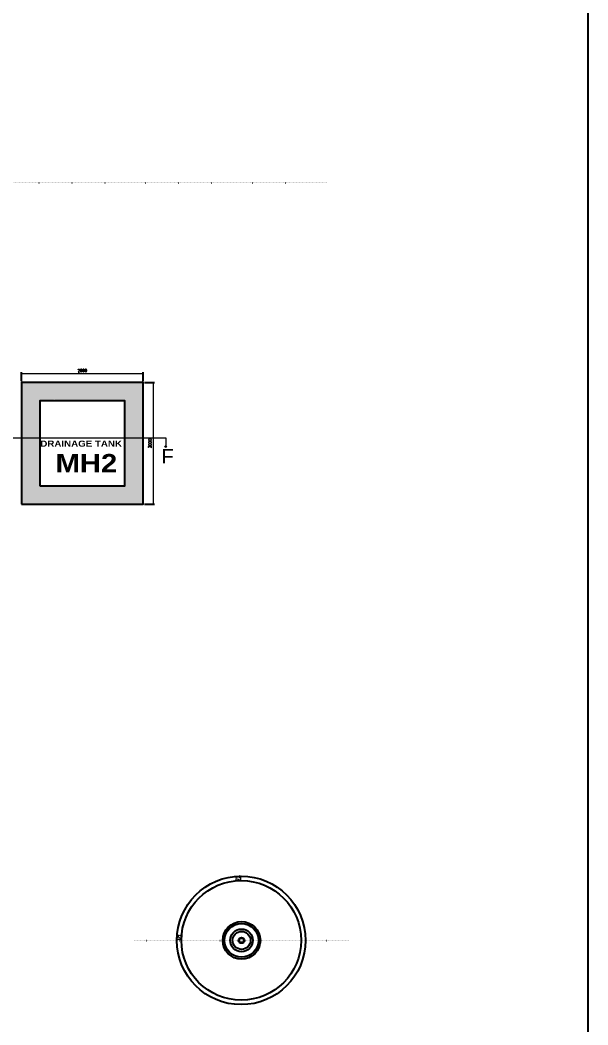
# Model space of a CAD drawing. Header units: millimetres. Extents: x -73920 to 111210, y -48963 to 87920.
# Drawn here: x 34917 to 44240, y 41448 to 57944 of the extents above; entities that cross this region are included whole.
import ezdxf

# ---------------------------------------------------------------- set-up
doc = ezdxf.new("R2010")
doc.units = ezdxf.units.MM
doc.header["$LTSCALE"] = 100
doc.header["$MEASUREMENT"] = 0
doc.linetypes.add('DOT2', pattern=[0.125, 0, -0.125])
doc.layers.add('Dim-Text', color=4, linetype='Continuous', lineweight=15)
doc.layers.add('HATCH', color=8, linetype='Continuous', lineweight=9)
doc.layers.add('water', color=150, linetype='DOT2')
doc.styles.add('ARIAL', font='')
doc.styles.add('DIM25', font='simplex.shx', dxfattribs={"width": 0.85, "height": 50})
doc.styles.add('MH text', font='arial.ttf', dxfattribs={"height": 15})
doc.styles.get('ARIAL').set_extended_font_data('Arial Black')
doc.dimstyles.new('DIM25', dxfattribs={"dimtxt": 500, "dimasz": 1, "dimexe": 25, "dimexo": 20, "dimgap": 25, "dimtad": 1, "dimdec": 0, "dimzin": 0, "dimdsep": 46, "dimtxsty": 'DIM25', "dimblk": 'Tick', "dimcen": 0.09, "dimdle": 25, "dimclrd": 256, "dimclre": 256, "dimclrt": 1, "dimadec": 0, "dimazin": 0, "dimtfac": 1, "dimtdec": 0, "dimtix": 1, "dimtmove": 2, "dimatfit": 3, "dimldrblk": 'Tick', "dimfxl": 1, "dimtolj": 1, "dimtzin": 0, "dimlwd": 5, "dimarcsym": 0})

# ---------------------------------------------------------------- blocks, each defined once
blk = doc.blocks.new('Tick')
at = {"const_width": 4}
blk.add_lwpolyline([(-7, -7), (7, 7)], dxfattribs=at)
blk = doc.blocks.new('*D151')
at = {"layer": 'DEFPOINTS', "color": 0, "linetype": 'ByBlock', "transparency": 16777216}
for p in [(37492, 42848), (37492, 42836), (37565, 42836)]:
    blk.add_point(p, dxfattribs=at)
at = {"layer": 'water', "linetype": 'ByBlock', "lineweight": 5, "transparency": 16777216}
for p, q in [((37491, 42848), (37490, 42848)), ((37565, 42848), (37492, 42848)), ((37566, 42848), (37567, 42848))]:
    blk.add_line(p, q, dxfattribs=at)
at = {"layer": 'water', "linetype": 'ByBlock', "lineweight": -2, "transparency": 16777216}
for p, q in [((37492, 42856), (37492, 42873)), ((37565, 42856), (37565, 42873))]:
    blk.add_line(p, q, dxfattribs=at)
at = {"layer": 'water', "linetype": 'ByBlock', "lineweight": 5, "transparency": 16777216}
blk.add_blockref('Tick', (37492, 42848), dxfattribs=at)
at = {"layer": 'water', "linetype": 'ByBlock', "lineweight": 5, "transparency": 16777216, "rotation": 180}
blk.add_blockref('Tick', (37565, 42848), dxfattribs=at)
at = {"layer": 'water', "color": 1, "linetype": 'ByBlock', "transparency": 16777216, "insert": (37529, 42898), "char_height": 50, "attachment_point": 5, "style": 'DIM25'}
blk.add_mtext('\\A1;73', dxfattribs=at)
blk = doc.blocks.new('*D152')
at = {"layer": 'DEFPOINTS', "color": 0, "linetype": 'ByBlock', "transparency": 16777216}
for p in [(38542, 43891), (38553, 43891), (38553, 43818)]:
    blk.add_point(p, dxfattribs=at)
at = {"layer": 'water', "linetype": 'ByBlock', "lineweight": -2, "transparency": 16777216}
for p, q in [((38533, 43891), (38517, 43891)), ((38533, 43818), (38517, 43818))]:
    blk.add_line(p, q, dxfattribs=at)
at = {"layer": 'water', "linetype": 'ByBlock', "lineweight": 5, "transparency": 16777216}
for p, q in [((38542, 43892), (38542, 43893)), ((38542, 43818), (38542, 43891)), ((38542, 43817), (38542, 43816))]:
    blk.add_line(p, q, dxfattribs=at)
for p, rotation in [((38542, 43891), 270), ((38542, 43818), 90)]:
    blk.add_blockref('Tick', p, dxfattribs=dict(at, rotation=rotation))
at = {"layer": 'water', "color": 1, "linetype": 'ByBlock', "transparency": 16777216, "insert": (38492, 43855), "char_height": 50, "attachment_point": 5, "rotation": 90, "style": 'DIM25'}
blk.add_mtext('\\A1;73', dxfattribs=at)
blk = doc.blocks.new('*D604')
at = {"layer": 'DEFPOINTS', "color": 0, "linetype": 'ByBlock', "lineweight": 25, "transparency": 16777216}
for p in [(36939, 52140), (34939, 51995), (36939, 51995)]:
    blk.add_point(p, dxfattribs=at)
at = {"layer": 'water', "linetype": 'ByBlock', "lineweight": -2, "transparency": 16777216}
for p, q in [((34939, 52015), (34939, 52165)), ((36939, 52015), (36939, 52165))]:
    blk.add_line(p, q, dxfattribs=at)
at = {"layer": 'water', "linetype": 'ByBlock', "lineweight": 5, "transparency": 16777216}
blk.add_line((34940, 52140), (36938, 52140), dxfattribs=at)
at = {"layer": 'water', "linetype": 'ByBlock', "lineweight": 5, "transparency": 16777216, "rotation": 180}
blk.add_blockref('Tick', (34939, 52140), dxfattribs=at)
at = {"layer": 'water', "linetype": 'ByBlock', "lineweight": 5, "transparency": 16777216}
blk.add_blockref('Tick', (36939, 52140), dxfattribs=at)
at = {"layer": 'water', "color": 1, "linetype": 'ByBlock', "lineweight": 25, "transparency": 16777216, "insert": (35939, 52190), "char_height": 50, "attachment_point": 5, "style": 'DIM25'}
blk.add_mtext('\\A1;2000', dxfattribs=at)
blk = doc.blocks.new('*D605')
at = {"layer": 'DEFPOINTS', "color": 0, "linetype": 'ByBlock', "lineweight": 25, "transparency": 16777216}
for p in [(36939, 51995), (36939, 49995), (37100, 49995)]:
    blk.add_point(p, dxfattribs=at)
at = {"layer": 'water', "linetype": 'ByBlock', "lineweight": -2, "transparency": 16777216}
for p, q in [((36959, 51995), (37125, 51995)), ((36959, 49995), (37125, 49995))]:
    blk.add_line(p, q, dxfattribs=at)
at = {"layer": 'water', "linetype": 'ByBlock', "lineweight": 5, "transparency": 16777216}
blk.add_line((37100, 51994), (37100, 49996), dxfattribs=at)
for p, rotation in [((37100, 51995), 90), ((37100, 49995), 270)]:
    blk.add_blockref('Tick', p, dxfattribs=dict(at, rotation=rotation))
at = {"layer": 'water', "color": 1, "linetype": 'ByBlock', "lineweight": 25, "transparency": 16777216, "insert": (37050, 50995), "char_height": 50, "attachment_point": 5, "rotation": 90, "style": 'DIM25'}
blk.add_mtext('\\A1;2000', dxfattribs=at)

msp = doc.modelspace()

# ---------------------------------------------------------------- hatches: boundary and pattern name
at = {"layer": 'water', "linetype": 'ByBlock', "lineweight": 25, "transparency": 33554485}
h = msp.add_hatch(color=6, dxfattribs=at)
h.dxf.hatch_style = 1
h.paths.add_polyline_path([(35238.81977674, 51406.00376009, -0.0187080478), (34938.81977674, 51310.12266415), (34938.81977674, 50279.61757581, 0.0148542181), (35238.81977674, 50355.73760412)])
h.paths.add_polyline_path([(35695.46808083, 50295.34370597), (35238.81977674, 50295.34370597), (35238.81977674, 50355.73760412, -0.0148542181), (34938.81977674, 50279.61757581), (34938.81977674, 50074.9204851, 0.0364656798)], flags=17)
h.paths.add_polyline_path([(36938.81977674, 50820.14034056, -0.0091860297), (36750.51498157, 50825.59517872, -0.0061029686), (36638.81977674, 50755.12321086), (36638.81977674, 50295.34370597), (35695.46808083, 50295.34370597, -0.0364656798), (34938.81977674, 50074.9204851), (34938.81977674, 49995.34370597), (36938.81977674, 49995.34370597)])
h.paths.add_polyline_path([(36938.81977674, 51995.34370597), (36331.29677666, 51995.34370597, -0.0326729262), (35870.73290016, 51695.34370597), (36638.81977674, 51695.34370597), (36638.81977674, 50991.53714088, 0.0175615826), (36938.81977674, 51200.99448721)])
h.paths.add_polyline_path([(36938.81977674, 51200.99448721, -0.0175615826), (36638.81977674, 50991.53714088), (36638.81977674, 50832.10794212, 0.0054554697), (36750.51498157, 50825.59517872, 0.0105159196), (36938.81977674, 50953.34336291)])
h.paths.add_polyline_path([(36938.81977674, 50953.34336291, -0.0105159196), (36750.51498157, 50825.59517872, 0.0091860297), (36938.81977674, 50820.14034056)])
h.paths.add_polyline_path([(36750.51498157, 50825.59517872, -0.0054554697), (36638.81977674, 50832.10794212), (36638.81977674, 50755.12321086, 0.0061029686)])
h.paths.add_polyline_path([(36331.29677666, 51995.34370597), (35981.23474867, 51995.34370597, -0.0354515159), (35483.3098833, 51722.12496663), (35483.09596163, 51695.34370597), (35870.73290016, 51695.34370597, 0.0326729262)])
h.paths.add_polyline_path([(35981.23474867, 51995.34370597), (35485.49228282, 51995.34370597), (35483.3098833, 51722.12496663, 0.0354515159)], flags=17)
h.paths.add_polyline_path([(35485.49228282, 51995.34370597), (35365.988809, 51995.34370597, -0.0306600114), (34938.81977674, 51825.02341669), (34938.81977674, 51518.15639376, 0.0197453967), (35238.81977674, 51619.3580719), (35238.81977674, 51695.34370597), (35423.79461121, 51695.34370597, 0.0040686345), (35483.3098833, 51722.12496663)])
h.paths.add_polyline_path([(35365.988809, 51995.34370597), (34938.81977674, 51995.34370597), (34938.81977674, 51825.02341669, 0.0306600114)], flags=17)
h.paths.add_polyline_path([(35238.81977674, 51619.3580719, -0.0197453967), (34938.81977674, 51518.15639376), (34938.81977674, 51310.12266415, 0.0187080478), (35238.81977674, 51406.00376009)])
h.paths.add_polyline_path([(35021.6769196, 51527.84370597), (35155.96263389, 51527.84370597), (35155.96263389, 51602.84370597), (35021.6769196, 51602.84370597)], flags=24)

# ---------------------------------------------------------------- linework, layer by layer
at = {"layer": 'HATCH'}
for p, q in [((34588.80747633, 51084.4487087), (37309.32486802, 51084.4487087)), ((37309.32486802, 51084.4487087), (37309.32486802, 50927.33664524)), ((37309.32486802, 50927.33664524), (37294.74492304, 50956.60803239)), ((37309.32486802, 50927.33664524), (37323.904813, 50956.60803239))]:
    msp.add_line(p, q, dxfattribs=at)
at = {"layer": 'water', "color": 1, "linetype": 'DOT2'}
for p, q in [((16428.04286922, 55270.30105613), (39957.66775231, 55270.30105613)), ((36787.94819277, 42835.90361282), (40317.57307586, 42835.90361282))]:
    msp.add_line(p, q, dxfattribs=at)
at = {"layer": 'water', "color": 0, "linetype": 'ByBlock', "lineweight": 25}
msp.add_lwpolyline([(10010, 68270), (44240, 68270), (44240, -23040), (10010, -23040)], close=True, dxfattribs=at)
at = {"layer": 'water', "color": 4, "linetype": 'ByBlock', "lineweight": 25}
for points in [[(34938.81977674, 49995.34370597), (36938.81977674, 49995.34370597), (36938.81977674, 51995.34370597), (34938.81977674, 51995.34370597)], [(35238.81977674, 50295.34370597), (36638.81977674, 50295.34370597), (36638.81977674, 51695.34370597), (35238.81977674, 51695.34370597)]]:
    msp.add_lwpolyline(points, close=True, dxfattribs=at)
at = {"layer": 'water', "color": 40, "linetype": 'ByBlock'}
for centre, radius in [((38547.29772746, 42835.90361282), 1055.44376851), ((38547.85553447, 42835.90361282), 982.38142672), ((38552.76063432, 42835.90361282), 308.91430003), ((38552.76063432, 42835.90361282), 277.38419107), ((38552.76063432, 42835.90361282), 186.09155337), ((38552.76063432, 42835.90361282), 147.47453435), ((38552.76063432, 42835.90361282), 47.74411471), ((38552.76063432, 42835.90361282), 47.74411471), ((38552.76063432, 42835.90361282), 47.74411471), ((38552.76063432, 42835.90361282), 36.95625506)]:
    msp.add_circle(centre, radius, dxfattribs=at)

# ---------------------------------------------------------------- texts
at = {"layer": 'Dim-Text', "insert": (37237.79631226, 50900.83319213), "char_height": 235.2, "width": 214623.8833199999, "attachment_point": 1, "style": 'MH text'}
msp.add_mtext('F', dxfattribs=at)
at = {"layer": 'water', "color": 6, "linetype": 'ByBlock', "lineweight": 25, "attachment_point": 1, "style": 'ARIAL'}
for s, insert, char_height in [('DRAINAGE TANK', (35248.81977674, 51040.34370597), 100), ('MH2', (35498.81977674, 50820.34370597), 300)]:
    msp.add_mtext_dynamic_manual_height_columns(s, width=1400, gutter_width=250, heights=[0], dxfattribs=dict(at, insert=insert, char_height=char_height))

# ---------------------------------------------------------------- dimensions: what is measured, and where the dimension line sits
at = {"layer": 'water', "color": 0, "linetype": 'ByBlock', "lineweight": 25}
dim = msp.add_linear_dim(base=(36938.81977674, 52140), p1=(34938.81977674, 51995.34370597), p2=(36938.81977674, 51995.34370597), dimstyle='DIM25', dxfattribs=at)
dim.commit()
dim.dimension.update_dxf_attribs({"geometry": '*D604', "text_midpoint": (35938.81977674, 52190)})
dim = msp.add_linear_dim(base=(37100, 49995.34370597), p1=(36938.81977674, 51995.34370597), p2=(36938.81977674, 49995.34370597), angle=90, dimstyle='DIM25', dxfattribs=at)
dim.commit()
dim.dimension.update_dxf_attribs({"geometry": '*D605', "text_midpoint": (37050, 50995.34370597)})
at = {"layer": 'water', "color": 40, "linetype": 'ByBlock'}
dim = msp.add_linear_dim(base=(38541.83482061, 43891.33324341), p1=(38552.76063432, 43818.2727937), p2=(38552.76063432, 43891.33324341), angle=90, dimstyle='DIM25', dxfattribs=at)
dim.commit()
dim.dimension.update_dxf_attribs({"geometry": '*D152', "text_midpoint": (38491.83482061, 43854.80301856)})
dim = msp.add_linear_dim(base=(37492.21908484, 42848.27151735), p1=(37565.47410775, 42835.90361282), p2=(37492.21908484, 42835.90361282), dimstyle='DIM25', dxfattribs=at)
dim.commit()
dim.dimension.update_dxf_attribs({"geometry": '*D151', "text_midpoint": (37528.8465963, 42898.27151735)})

doc.saveas('drawing.dxf')
